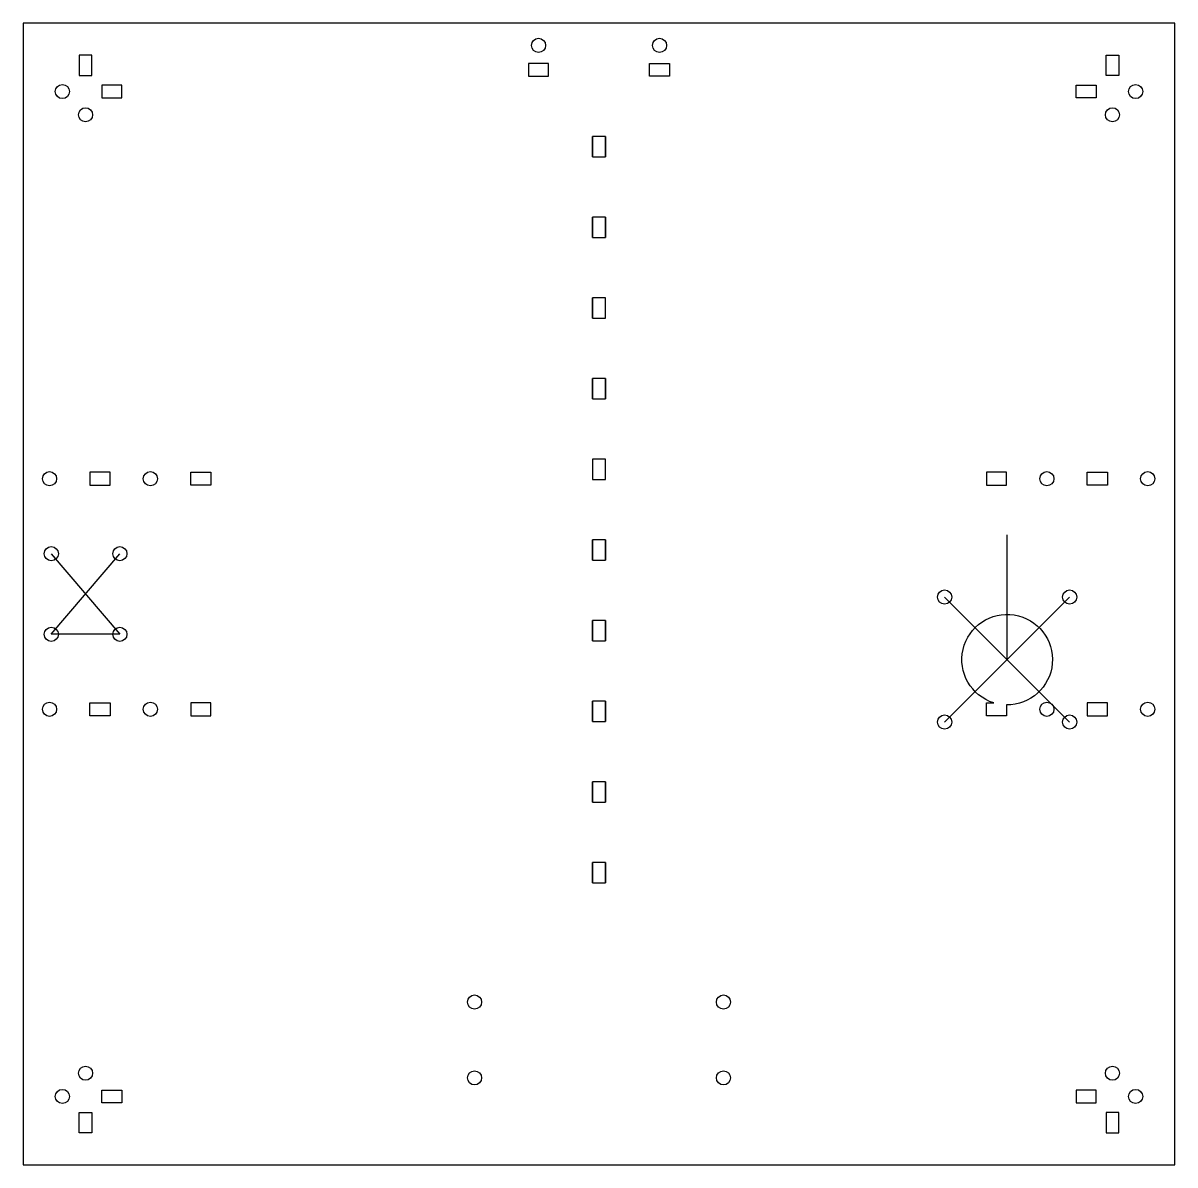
# Model space of a CAD drawing. Header units: millimetres. Extents: x -99 to 187, y -142 to 142.
import ezdxf

# ---------------------------------------------------------------- set-up
doc = ezdxf.new("R2010")
doc.units = ezdxf.units.MM
doc.layers.get('0').update_dxf_attribs({"linetype": 'CONTINUOUS'})

msp = doc.modelspace()

# ---------------------------------------------------------------- linework, layer by layer
for p, q in [((-83, 120.59), (-83, 120.5)), ((171.57, 120.59), (171.57, 120.5)), ((42.7, 108.41), (42.7, 113.41)), ((45.87, 113.41), (45.87, 108.41)), ((42.7, 88.41), (42.7, 93.41)), ((45.87, 93.41), (45.87, 88.41)), ((42.7, 68.41), (42.7, 73.41)), ((42.7, 48.41), (42.7, 53.41)), ((45.87, 53.41), (45.87, 48.41)), ((145.47, -16.25), (145.47, 14.68)), ((42.7, 8.41), (42.7, 13.41)), ((45.87, 13.41), (45.87, 8.41)), ((-91.5, 10), (-74.5, -10)), ((-91.5, -10), (-74.5, 10)), ((129.97, -0.75), (160.97, -31.75)), ((129.97, -31.75), (160.97, -0.75)), ((42.7, -11.59), (42.7, -6.59)), ((45.87, -6.59), (45.87, -11.59)), ((-74.5, -10), (-91.5, -10)), ((42.7, -31.59), (42.7, -26.59)), ((45.87, -26.59), (45.87, -31.59)), ((42.7, -51.59), (42.7, -46.59)), ((45.87, -46.59), (45.87, -51.59)), ((42.7, -71.59), (42.7, -66.59)), ((45.87, -66.59), (45.87, -71.59)), ((-83, -120.59), (-83, -120.5)), ((171.57, -120.59), (171.57, -120.5))]:
    msp.add_line(p, q)
for points in [[(187.07, -141.59), (187.07, 141.59), (-98.5, 141.59), (-98.5, -141.59)], [(-81.41, 133.59), (-84.59, 133.59), (-84.59, 128.59), (-81.41, 128.59)], [(31.79, 128.41), (31.79, 131.59), (26.79, 131.59), (26.79, 128.41)], [(61.79, 128.41), (56.79, 128.41), (56.79, 131.59), (61.79, 131.59)], [(173.16, 133.59), (173.16, 128.59), (169.99, 128.59), (169.99, 133.59)], [(-79, 123), (-74, 123), (-74, 126.17), (-79, 126.17)], [(162.57, 123), (162.57, 126.17), (167.57, 126.17), (167.57, 123)], [(42.7, 113.41), (42.7, 108.41), (45.87, 108.41), (45.87, 113.41)], [(42.7, 88.41), (45.87, 88.41), (45.87, 93.41), (42.7, 93.41)], [(42.7, 73.41), (42.7, 68.41), (45.87, 68.41), (45.87, 73.41)], [(42.7, 53.41), (42.7, 48.41), (45.87, 48.41), (45.87, 53.41)], [(42.7, 33.41), (42.7, 28.41), (45.87, 28.41), (45.87, 33.41)], [(-81.93, 27), (-76.93, 27), (-76.93, 30.18), (-81.93, 30.18)], [(-56.93, 30.18), (-51.93, 30.18), (-51.93, 27), (-56.93, 27)], [(140.32, 30.18), (140.32, 27), (145.32, 27), (145.32, 30.18)], [(170.32, 30.18), (170.32, 27), (165.32, 27), (165.32, 30.18)], [(45.87, 8.41), (45.87, 13.41), (42.7, 13.41), (42.7, 8.41)], [(45.87, -11.59), (45.87, -6.59), (42.7, -6.59), (42.7, -11.59)], [(-76.93, -30.18), (-81.93, -30.18), (-81.93, -27), (-76.93, -27)], [(-56.93, -30.18), (-51.93, -30.18), (-51.93, -27), (-56.93, -27)], [(45.87, -31.59), (45.87, -26.59), (42.7, -26.59), (42.7, -31.59)], [(170.32, -30.18), (170.32, -27), (165.32, -27), (165.32, -30.18)], [(45.87, -51.59), (45.87, -46.59), (42.7, -46.59), (42.7, -51.59)], [(45.87, -71.59), (45.87, -66.59), (42.7, -66.59), (42.7, -71.59)], [(-79, -123), (-74, -123), (-74, -126.17), (-79, -126.17)], [(167.57, -123), (162.57, -123), (162.57, -126.17), (167.57, -126.17)], [(-84.59, -133.59), (-84.59, -128.59), (-81.41, -128.59), (-81.41, -133.59)], [(173.16, -128.59), (169.99, -128.59), (169.99, -133.59), (173.16, -133.59)]]:
    msp.add_lwpolyline(points, close=True)
msp.add_lwpolyline([(142.16, -27, -13.965892), (145.32, -27.5), (145.32, -30.18), (140.32, -30.18), (140.32, -27)], format="xyb", close=True)
for centre in [(29.29, 136.05), (59.29, 136.05), (-88.75, 124.59), (177.32, 124.59), (-83, 118.84), (171.57, 118.84), (-91.93, 28.59), (-66.93, 28.59), (155.32, 28.59), (180.32, 28.59), (-91.5, 10), (-74.5, 10), (129.97, -0.75), (160.97, -0.75), (-91.5, -10), (-74.5, -10), (-91.93, -28.59), (-66.93, -28.59), (155.32, -28.59), (180.32, -28.59), (129.97, -31.75), (160.97, -31.75), (13.44, -101.18), (75.14, -101.18), (-83, -118.84), (13.44, -119.99), (75.14, -119.99), (171.57, -118.84), (-88.75, -124.59), (177.32, -124.59)]:
    msp.add_circle(centre, 1.75)

doc.saveas('drawing.dxf')
